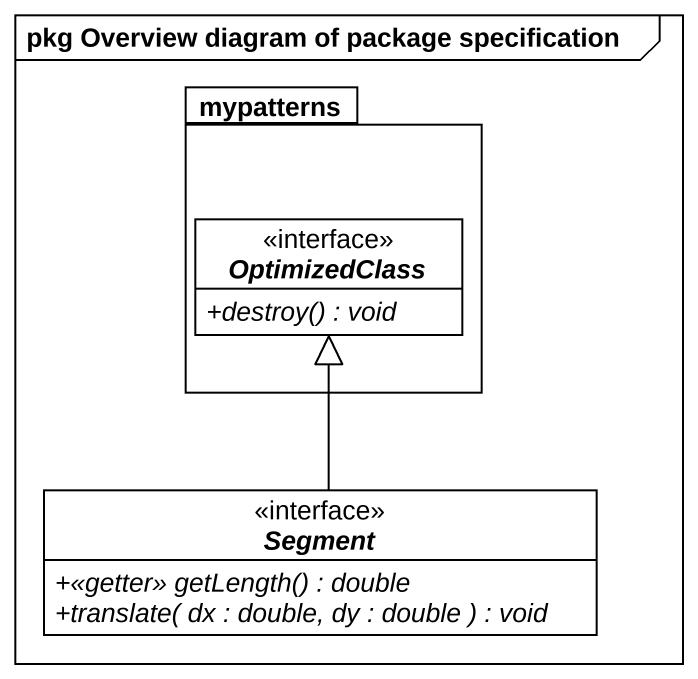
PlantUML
@startuml
mainframe pkg Overview diagram of package specification
hide circle
hide empty members
skinparam classAttributeIconSize 0
package mypatterns {
  interface OptimizedClass {
    {abstract} +destroy() : void
  }
}
interface Segment {
  {abstract} +<<getter>> getLength() : double
  {abstract} +translate( dx : double, dy : double ) : void
}
Segment -up-|> OptimizedClass
@enduml
